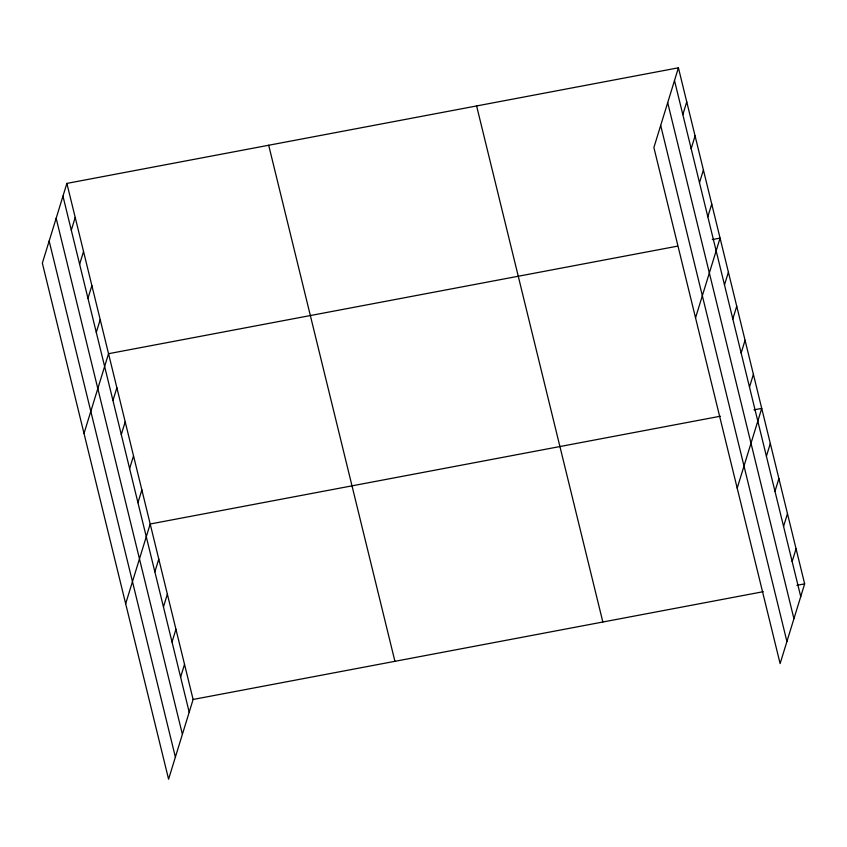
<?xml version="1.0" encoding="UTF-8"?>
<svg xmlns="http://www.w3.org/2000/svg" width="847" height="847" viewBox="0 0 847 847"><rect width="100%" height="100%" fill="white"/><g stroke="black" fill="none" stroke-linecap="round" stroke-linejoin="round"><path stroke-width="1.27" d="M66.881 183.397L42.35 263.131L168.585 779.198L193.116 699.463L66.881 183.397L678.415 67.802L804.65 583.869L780.119 663.603L653.884 147.537L678.415 67.802M71.296 230.193L75.214 217.457M79.629 264.253L83.546 251.517M87.961 298.313L91.878 285.577M96.283 332.373L100.211 319.637M84.012 433.442L108.543 353.697L677.388 246.17M112.947 400.504L116.875 387.757M121.28 434.564L125.208 421.817M129.612 468.624L133.53 455.877M137.945 502.684L141.862 489.937M125.663 603.742L150.194 523.997L720.331 416.226M154.863 571.831L158.781 559.094M163.45 606.928L167.367 594.181M172.026 642.015L175.954 629.279M180.612 677.113L184.53 664.366M682.83 114.599L686.748 101.862M691.163 148.659L695.08 135.922M699.484 182.719L703.412 169.982M707.817 216.779L711.745 204.042M695.535 317.847L720.077 238.102L712.306 239.563M724.481 284.899L728.409 272.162M732.814 318.959L736.731 306.222M741.146 353.03L745.064 340.282M749.479 387.09L753.396 374.342M737.197 488.147L761.728 408.402L753.968 409.863M766.397 456.237L770.315 443.489M774.973 491.334L778.901 478.587M783.56 526.421L787.477 513.674M792.146 561.519L796.064 548.771M193.116 699.463L763.253 591.693M796.889 585.33L804.65 583.869M674.498 80.539L800.733 596.606M667.69 102.656L793.925 618.723M660.681 125.43L786.916 641.497M476.607 105.939L602.842 622.005M268.69 145.25L394.924 661.316M62.964 196.133L189.199 712.2M56.156 218.251L182.391 734.317M49.147 241.024L175.382 757.091"/></g></svg>
